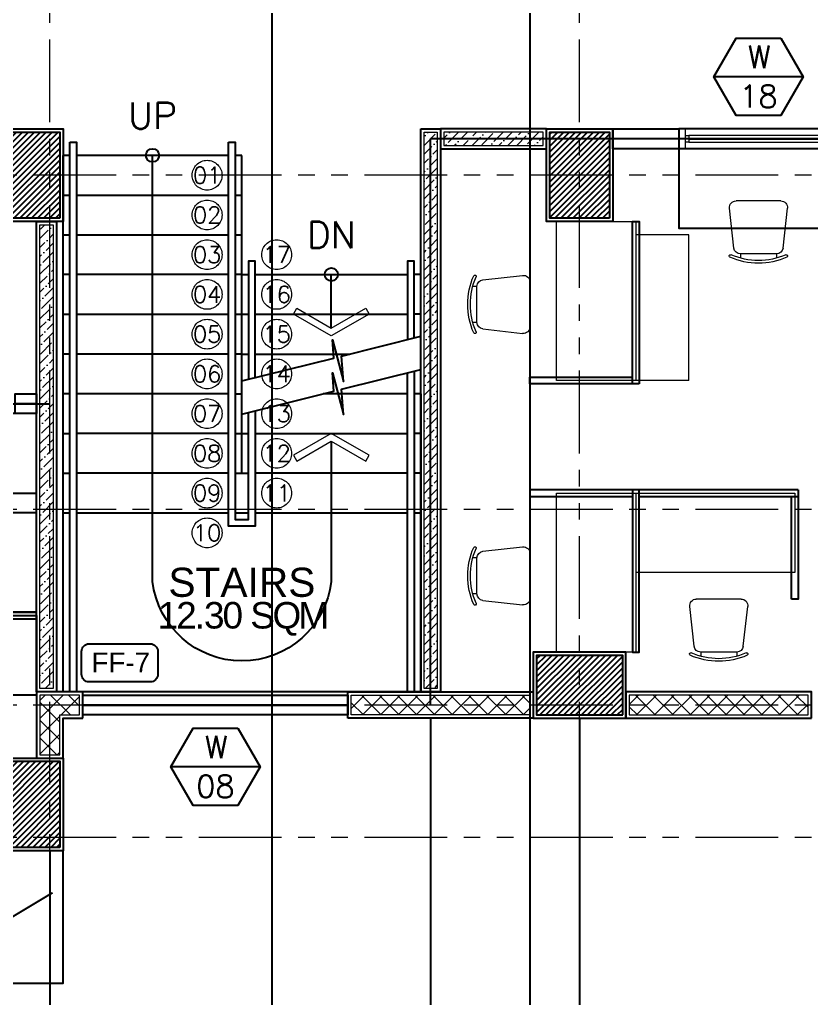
# Model space of a CAD drawing. Header units: metres. Extents: x -12400 to 1, y 0 to 106422.
# Drawn here: x -12154.18 to -12148.2, y 106387.36 to 106394.75 of the extents above; entities that cross this region are included whole.
import ezdxf
from ezdxf.enums import TextEntityAlignment as Align

# ---------------------------------------------------------------- set-up
doc = ezdxf.new("R2010")
doc.units = ezdxf.units.M
doc.header["$PDMODE"] = 35
doc.linetypes.add('CENTER', pattern=[2, 1.25, -0.25, 0.25, -0.25])
doc.linetypes.add('PHANTOM2', pattern=[1.25, 0.625, -0.125, 0.125, -0.125, 0.125, -0.125])
for name, color, linetype, lineweight in [('.3', 6, 'Continuous', 30), ('0.1', 1, 'Continuous', 9), ('0.20', 2, 'Continuous', 20), ('A-DIM-100', 8, 'Continuous', 0), ('A-STAIR', 31, 'Continuous', 0), ('DIM 001', 251, 'Continuous', 13), ('FURN 0009', 49, 'Continuous', 9), ('grid', 1, 'CENTER', 15), ('HATCH', 250, 'Continuous', 5)]:
    doc.layers.add(name, color=color, linetype=linetype, lineweight=lineweight)
for name, color, linetype in [('1AR', 1, 'Continuous'), ('AR-WALL', 7, 'Continuous'), ('BAR', 6, 'Continuous'), ('FIXTURE', 35, 'Continuous'), ('FURNITURE', 1, 'Continuous'), ('SCH-FLR', 224, 'Continuous'), ('SCH-WIND', 181, 'Continuous'), ('stone', 15, 'Continuous'), ('txt', 2, 'Continuous'), ('WINDOW', 1, 'Continuous')]:
    doc.layers.add(name, color=color, linetype=linetype)
doc.layers.add('GUIDELINES', color=206, linetype='Continuous', plot=False)
doc.styles.add('arial', font='arial.ttf')
doc.styles.add('Arial-Bold', font='arial.ttf')
doc.styles.add('DIMTXT-100', font='arial.ttf')
doc.styles.add('swis721', font='swiss.ttf')
doc.styles.add('T-0.15', font='romans.shx', dxfattribs={"height": 0.15})
doc.styles.add('T.25', font='romans.shx', dxfattribs={"height": 0.2})
doc.styles.add('T125', font='simplex.shx', dxfattribs={"height": 125})
doc.dimstyles.new('D-100', dxfattribs={"dimtxt": 0.2, "dimasz": 0.15, "dimexe": 0.1, "dimexo": 0.1, "dimgap": 0.1, "dimtad": 1, "dimdec": 3, "dimzin": 4, "dimdsep": 46, "dimtxsty": 'DIMTXT-100', "dimblk": 'ARCHTICK', "dimcen": 0.2, "dimdle": 0.1, "dimclrd": 8, "dimclre": 8, "dimclrt": 2, "dimadec": 0, "dimazin": 1, "dimtfac": 1, "dimtdec": 3, "dimtofl": 0, "dimtmove": 2, "dimatfit": 3, "dimfxl": 1, "dimarcsym": 0})
doc.dimstyles.new('DIM 200', dxfattribs={"dimtxt": 200, "dimasz": 1, "dimexe": 0, "dimexo": 40, "dimgap": 50, "dimtad": 1, "dimtoh": 1, "dimdec": 0, "dimlfac": 2, "dimtxsty": 'swis721', "dimblk": 'CIR', "dimcen": 0, "dimclrd": 155, "dimclre": 155, "dimclrt": 4, "dimadec": 0, "dimazin": 0, "dimtfac": 1, "dimtdec": 0, "dimtix": 1, "dimtmove": 1, "dimatfit": 3, "dimldrblk": 'CIR', "dimfxl": 0, "dimarcsym": 0})
pattern_1 = [(45, (12161.35441529414, -106386.5702236537), (-0.06735192090801866, 0.06735192090801866), []), (135, (12161.35441529414, -106386.5702236537), (-0.06735192090801866, -0.06735192090801864), [])]

# ---------------------------------------------------------------- blocks, each defined once
blk = doc.blocks.new('CIR')
at = {"color": 4}
blk.add_circle((0, 0), 50, dxfattribs=at)
blk = doc.blocks.new('_ArchTick')
at = {"color": 0, "linetype": 'ByBlock', "const_width": 0.15}
blk.add_lwpolyline([(-0.5, -0.5), (0.5, 0.5)], dxfattribs=at)
blk = doc.blocks.new('*D133')
at = {"layer": 'DEFPOINTS', "color": 0, "transparency": 16777216}
for p in [(-12162.95441529414, 106388.5702236537), (-12136.95441529414, 106388.5702236537), (-12136.95441529414, 106384.4202236537)]:
    blk.add_point(p, dxfattribs=at)
at = {"layer": 'DIM 001', "color": 8, "lineweight": -2, "transparency": 16777216}
for p, q in [((-12162.95441529414, 106388.4702236537), (-12162.95441529414, 106384.3202236537)), ((-12136.95441529414, 106388.4702236537), (-12136.95441529414, 106384.3202236537)), ((-12163.05441529414, 106384.4202236537), (-12136.85441529414, 106384.4202236537))]:
    blk.add_line(p, q, dxfattribs=at)
at = {"layer": 'DIM 001', "color": 8, "lineweight": -2, "transparency": 16777216, "xscale": 0.15, "yscale": 0.15, "zscale": 0.15, "rotation": 180}
blk.add_blockref('_ArchTick', (-12162.95441529414, 106384.4202236537), dxfattribs=at)
at = {"layer": 'DIM 001', "color": 8, "lineweight": -2, "transparency": 16777216, "xscale": 0.15, "yscale": 0.15, "zscale": 0.15}
blk.add_blockref('_ArchTick', (-12136.95441529414, 106384.4202236537), dxfattribs=at)
at = {"layer": 'DIM 001', "color": 2, "transparency": 16777216, "insert": (-12149.95441529414, 106384.6223382513), "char_height": 0.2, "attachment_point": 5, "style": 'DIMTXT-100'}
blk.add_mtext('26.000', dxfattribs=at)
blk = doc.blocks.new('*D136')
at = {"layer": 'DEFPOINTS', "color": 0, "transparency": 16777216}
for p in [(-12158.45441529414, 106388.5702236537), (-12153.95441529414, 106388.5702236537), (-12153.95441529414, 106384.8702236537)]:
    blk.add_point(p, dxfattribs=at)
at = {"layer": 'DIM 001', "color": 8, "lineweight": -2, "transparency": 16777216}
for p, q in [((-12158.45441529414, 106388.4702236537), (-12158.45441529414, 106384.7702236537)), ((-12153.95441529414, 106388.4702236537), (-12153.95441529414, 106384.7702236537)), ((-12158.55441529414, 106384.8702236537), (-12153.85441529414, 106384.8702236537))]:
    blk.add_line(p, q, dxfattribs=at)
at = {"layer": 'DIM 001', "color": 8, "lineweight": -2, "transparency": 16777216, "xscale": 0.15, "yscale": 0.15, "zscale": 0.15, "rotation": 180}
blk.add_blockref('_ArchTick', (-12158.45441529414, 106384.8702236537), dxfattribs=at)
at = {"layer": 'DIM 001', "color": 8, "lineweight": -2, "transparency": 16777216, "xscale": 0.15, "yscale": 0.15, "zscale": 0.15}
blk.add_blockref('_ArchTick', (-12153.95441529414, 106384.8702236537), dxfattribs=at)
at = {"layer": 'DIM 001', "color": 2, "transparency": 16777216, "insert": (-12156.20441529414, 106385.0723382513), "char_height": 0.2, "attachment_point": 5, "style": 'DIMTXT-100'}
blk.add_mtext('4.500', dxfattribs=at)
blk = doc.blocks.new('*D137')
at = {"layer": 'DEFPOINTS', "color": 0, "transparency": 16777216}
for p in [(-12149.95441529414, 106389.5702236538), (-12153.95441529414, 106388.5702236537), (-12149.95441529414, 106384.8702236537)]:
    blk.add_point(p, dxfattribs=at)
at = {"layer": 'DIM 001', "color": 8, "lineweight": -2, "transparency": 16777216}
for p, q in [((-12149.95441529414, 106389.4702236538), (-12149.95441529414, 106384.7702236537)), ((-12153.95441529414, 106388.4702236537), (-12153.95441529414, 106384.7702236537)), ((-12154.05441529414, 106384.8702236537), (-12149.85441529414, 106384.8702236537))]:
    blk.add_line(p, q, dxfattribs=at)
at = {"layer": 'DIM 001', "color": 8, "lineweight": -2, "transparency": 16777216, "xscale": 0.15, "yscale": 0.15, "zscale": 0.15, "rotation": 180}
blk.add_blockref('_ArchTick', (-12153.95441529414, 106384.8702236537), dxfattribs=at)
at = {"layer": 'DIM 001', "color": 8, "lineweight": -2, "transparency": 16777216, "xscale": 0.15, "yscale": 0.15, "zscale": 0.15}
blk.add_blockref('_ArchTick', (-12149.95441529414, 106384.8702236537), dxfattribs=at)
at = {"layer": 'DIM 001', "color": 2, "transparency": 16777216, "insert": (-12151.95441529414, 106385.0723382513), "char_height": 0.2, "attachment_point": 5, "style": 'DIMTXT-100'}
blk.add_mtext('4.000', dxfattribs=at)
blk = doc.blocks.new('*D138')
at = {"layer": 'DEFPOINTS', "color": 0, "transparency": 16777216}
for p in [(-12149.95441529414, 106389.5702236538), (-12145.95441529414, 106388.5702236537), (-12145.95441529414, 106384.8702236537)]:
    blk.add_point(p, dxfattribs=at)
at = {"layer": 'DIM 001', "color": 8, "lineweight": -2, "transparency": 16777216}
for p, q in [((-12149.95441529414, 106389.4702236538), (-12149.95441529414, 106384.7702236537)), ((-12145.95441529414, 106388.4702236537), (-12145.95441529414, 106384.7702236537)), ((-12150.05441529414, 106384.8702236537), (-12145.85441529414, 106384.8702236537))]:
    blk.add_line(p, q, dxfattribs=at)
at = {"layer": 'DIM 001', "color": 8, "lineweight": -2, "transparency": 16777216, "xscale": 0.15, "yscale": 0.15, "zscale": 0.15, "rotation": 180}
blk.add_blockref('_ArchTick', (-12149.95441529414, 106384.8702236537), dxfattribs=at)
at = {"layer": 'DIM 001', "color": 8, "lineweight": -2, "transparency": 16777216, "xscale": 0.15, "yscale": 0.15, "zscale": 0.15}
blk.add_blockref('_ArchTick', (-12145.95441529414, 106384.8702236537), dxfattribs=at)
at = {"layer": 'DIM 001', "color": 2, "transparency": 16777216, "insert": (-12147.95441529414, 106385.0723382513), "char_height": 0.2, "attachment_point": 5, "style": 'DIMTXT-100'}
blk.add_mtext('4.000', dxfattribs=at)
blk = doc.blocks.new('*D143')
at = {"layer": 'DEFPOINTS', "color": 0, "transparency": 16777216}
for p in [(-12155.65441529414, 106391.8452236537), (-12153.95441529414, 106388.5702236537), (-12153.95441529414, 106385.3202236537)]:
    blk.add_point(p, dxfattribs=at)
at = {"layer": 'DIM 001', "color": 8, "lineweight": -2, "transparency": 16777216}
for p, q in [((-12155.65441529414, 106391.7452236537), (-12155.65441529414, 106385.2202236537)), ((-12153.95441529414, 106388.4702236537), (-12153.95441529414, 106385.2202236537)), ((-12155.75441529414, 106385.3202236537), (-12153.85441529414, 106385.3202236537))]:
    blk.add_line(p, q, dxfattribs=at)
at = {"layer": 'DIM 001', "color": 8, "lineweight": -2, "transparency": 16777216, "xscale": 0.15, "yscale": 0.15, "zscale": 0.15, "rotation": 180}
blk.add_blockref('_ArchTick', (-12155.65441529414, 106385.3202236537), dxfattribs=at)
at = {"layer": 'DIM 001', "color": 8, "lineweight": -2, "transparency": 16777216, "xscale": 0.15, "yscale": 0.15, "zscale": 0.15}
blk.add_blockref('_ArchTick', (-12153.95441529414, 106385.3202236537), dxfattribs=at)
at = {"layer": 'DIM 001', "color": 2, "transparency": 16777216, "insert": (-12154.80441529414, 106385.5223382512), "char_height": 0.2, "attachment_point": 5, "style": 'DIMTXT-100'}
blk.add_mtext('1.700', dxfattribs=at)
blk = doc.blocks.new('*D144')
at = {"layer": 'DEFPOINTS', "color": 0, "transparency": 16777216}
for p in [(-12151.07941529414, 106389.5702236537), (-12153.95441529414, 106388.5702236537), (-12151.07941529414, 106385.3202236537)]:
    blk.add_point(p, dxfattribs=at)
at = {"layer": 'DIM 001', "color": 8, "lineweight": -2, "transparency": 16777216}
for p, q in [((-12151.07941529414, 106389.4702236537), (-12151.07941529414, 106385.2202236537)), ((-12153.95441529414, 106388.4702236537), (-12153.95441529414, 106385.2202236537)), ((-12154.05441529414, 106385.3202236537), (-12150.97941529414, 106385.3202236537))]:
    blk.add_line(p, q, dxfattribs=at)
at = {"layer": 'DIM 001', "color": 8, "lineweight": -2, "transparency": 16777216, "xscale": 0.15, "yscale": 0.15, "zscale": 0.15, "rotation": 180}
blk.add_blockref('_ArchTick', (-12153.95441529414, 106385.3202236537), dxfattribs=at)
at = {"layer": 'DIM 001', "color": 8, "lineweight": -2, "transparency": 16777216, "xscale": 0.15, "yscale": 0.15, "zscale": 0.15}
blk.add_blockref('_ArchTick', (-12151.07941529414, 106385.3202236537), dxfattribs=at)
at = {"layer": 'DIM 001', "color": 2, "transparency": 16777216, "insert": (-12152.51691529414, 106385.5223382512), "char_height": 0.2, "attachment_point": 5, "style": 'DIMTXT-100'}
blk.add_mtext('2.875', dxfattribs=at)
blk = doc.blocks.new('*D145')
at = {"layer": 'DEFPOINTS', "color": 0, "transparency": 16777216}
for p in [(-12151.07941529414, 106389.5702236537), (-12145.95441529414, 106388.5702236537), (-12145.95441529414, 106385.3202236537)]:
    blk.add_point(p, dxfattribs=at)
at = {"layer": 'DIM 001', "color": 8, "lineweight": -2, "transparency": 16777216}
for p, q in [((-12151.07941529414, 106389.4702236537), (-12151.07941529414, 106385.2202236537)), ((-12145.95441529414, 106388.4702236537), (-12145.95441529414, 106385.2202236537)), ((-12151.17941529414, 106385.3202236537), (-12145.85441529414, 106385.3202236537))]:
    blk.add_line(p, q, dxfattribs=at)
at = {"layer": 'DIM 001', "color": 8, "lineweight": -2, "transparency": 16777216, "xscale": 0.15, "yscale": 0.15, "zscale": 0.15, "rotation": 180}
blk.add_blockref('_ArchTick', (-12151.07941529414, 106385.3202236537), dxfattribs=at)
at = {"layer": 'DIM 001', "color": 8, "lineweight": -2, "transparency": 16777216, "xscale": 0.15, "yscale": 0.15, "zscale": 0.15}
blk.add_blockref('_ArchTick', (-12145.95441529414, 106385.3202236537), dxfattribs=at)
at = {"layer": 'DIM 001', "color": 2, "transparency": 16777216, "insert": (-12148.51691529414, 106385.5223382512), "char_height": 0.2, "attachment_point": 5, "style": 'DIMTXT-100'}
blk.add_mtext('5.125', dxfattribs=at)
blk = doc.blocks.new('*D146')
at = {"layer": 'DEFPOINTS', "color": 0, "transparency": 16777216}
for p in [(-12152.27941529414, 106395.8452236537), (-12153.95441529414, 106388.5702236537), (-12152.27941529414, 106385.7702236537)]:
    blk.add_point(p, dxfattribs=at)
at = {"layer": 'DIM 001', "color": 8, "lineweight": -2, "transparency": 16777216}
for p, q in [((-12152.27941529414, 106395.7452236537), (-12152.27941529414, 106385.6702236537)), ((-12153.95441529414, 106388.4702236537), (-12153.95441529414, 106385.6702236537)), ((-12154.05441529414, 106385.7702236537), (-12152.17941529414, 106385.7702236537))]:
    blk.add_line(p, q, dxfattribs=at)
at = {"layer": 'DIM 001', "color": 8, "lineweight": -2, "transparency": 16777216, "xscale": 0.15, "yscale": 0.15, "zscale": 0.15, "rotation": 180}
blk.add_blockref('_ArchTick', (-12153.95441529414, 106385.7702236537), dxfattribs=at)
at = {"layer": 'DIM 001', "color": 8, "lineweight": -2, "transparency": 16777216, "xscale": 0.15, "yscale": 0.15, "zscale": 0.15}
blk.add_blockref('_ArchTick', (-12152.27941529414, 106385.7702236537), dxfattribs=at)
at = {"layer": 'DIM 001', "color": 2, "transparency": 16777216, "insert": (-12153.11691529414, 106385.9723382512), "char_height": 0.2, "attachment_point": 5, "style": 'DIMTXT-100'}
blk.add_mtext('1.675', dxfattribs=at)
blk = doc.blocks.new('*D147')
at = {"layer": 'DEFPOINTS', "color": 0, "transparency": 16777216}
for p in [(-12152.27941529414, 106395.8452236537), (-12150.32941529416, 106395.7702236537), (-12150.32941529416, 106385.7702236537)]:
    blk.add_point(p, dxfattribs=at)
at = {"layer": 'DIM 001', "color": 8, "lineweight": -2, "transparency": 16777216}
for p, q in [((-12152.27941529414, 106395.7452236537), (-12152.27941529414, 106385.6702236537)), ((-12150.32941529416, 106395.6702236537), (-12150.32941529416, 106385.6702236537)), ((-12152.37941529414, 106385.7702236537), (-12150.22941529416, 106385.7702236537))]:
    blk.add_line(p, q, dxfattribs=at)
at = {"layer": 'DIM 001', "color": 8, "lineweight": -2, "transparency": 16777216, "xscale": 0.15, "yscale": 0.15, "zscale": 0.15, "rotation": 180}
blk.add_blockref('_ArchTick', (-12152.27941529414, 106385.7702236537), dxfattribs=at)
at = {"layer": 'DIM 001', "color": 8, "lineweight": -2, "transparency": 16777216, "xscale": 0.15, "yscale": 0.15, "zscale": 0.15}
blk.add_blockref('_ArchTick', (-12150.32941529416, 106385.7702236537), dxfattribs=at)
at = {"layer": 'DIM 001', "color": 2, "transparency": 16777216, "insert": (-12151.30441529415, 106385.9723382512), "char_height": 0.2, "attachment_point": 5, "style": 'DIMTXT-100'}
blk.add_mtext('1.950', dxfattribs=at)
blk = doc.blocks.new('*D148')
at = {"layer": 'DEFPOINTS', "color": 0, "transparency": 16777216}
for p in [(-12147.47941529414, 106395.8452236537), (-12150.32941529416, 106395.7702236537), (-12147.47941529414, 106385.7702236537)]:
    blk.add_point(p, dxfattribs=at)
at = {"layer": 'DIM 001', "color": 8, "lineweight": -2, "transparency": 16777216}
for p, q in [((-12147.47941529414, 106395.7452236537), (-12147.47941529414, 106385.6702236537)), ((-12150.32941529416, 106395.6702236537), (-12150.32941529416, 106385.6702236537)), ((-12150.42941529416, 106385.7702236537), (-12147.37941529414, 106385.7702236537))]:
    blk.add_line(p, q, dxfattribs=at)
at = {"layer": 'DIM 001', "color": 8, "lineweight": -2, "transparency": 16777216, "xscale": 0.15, "yscale": 0.15, "zscale": 0.15, "rotation": 180}
blk.add_blockref('_ArchTick', (-12150.32941529416, 106385.7702236537), dxfattribs=at)
at = {"layer": 'DIM 001', "color": 8, "lineweight": -2, "transparency": 16777216, "xscale": 0.15, "yscale": 0.15, "zscale": 0.15}
blk.add_blockref('_ArchTick', (-12147.47941529414, 106385.7702236537), dxfattribs=at)
at = {"layer": 'DIM 001', "color": 2, "transparency": 16777216, "insert": (-12148.90441529415, 106385.9723382512), "char_height": 0.2, "attachment_point": 5, "style": 'DIMTXT-100'}
blk.add_mtext('2.850', dxfattribs=at)
blk = doc.blocks.new('*U1741')
at = {"color": 1}
blk.add_lwpolyline([(0.5000000000036393, 0), (0.5000000000036393, 0.1499999999941792), (0, 0.1499999999941792), (0, 0)], close=True, dxfattribs=at)
at = {"color": 3}
blk.add_lwpolyline([(0, 0.07499999999708962), (0.5000000000036393, 0.07499999999708962)], dxfattribs=at)
blk = doc.blocks.new('*U74')
at = {"layer": 'HATCH'}
h = blk.add_hatch(dxfattribs=at)
h.set_pattern_fill('ANSI36', color=256, scale=0.015)
h.set_pattern_definition([(45, (12092.07419102851, -106406.7665946045), (0.025256970340507, 0.09260889124852564), [0.1190625, -0.0238125, 0, -0.0238125])])
h.paths.add_polyline_path([(0.0249999999996362, 0.1249999999854481), (0.0249999999996362, 0.02499999999417924), (0.7750000000103225, 0.02499999999417924), (0.7750000000103228, 0.1249999999854481)])
at = {"color": 4}
blk.add_lwpolyline([(0.800000000009959, 0), (0.800000000009959, 0.1499999999796273), (0, 0.1499999999796273), (0, 0)], close=True, dxfattribs=at)
at = {"layer": 'HATCH'}
blk.add_lwpolyline([(0.7750000000103228, 0.02499999999417923), (0.7750000000103228, 0.1249999999854481), (0.0249999999996362, 0.1249999999854481), (0.0249999999996362, 0.02499999999417923)], close=True, dxfattribs=at)
blk = doc.blocks.new('new chair')
at = {"layer": 'FURN 0009', "color": 1, "lineweight": 9}
for p, q in [((-135.8034158992814, 400), (-135.803415899165, 431.6333479945315)), ((135.8034158993978, 400), (-135.8034158992814, 400)), ((135.8034158993978, 400), (135.8034158993978, 431.6333479944151)), ((-185.4976026327349, 355.5215763038723), (-218.8309359660489, 55.52157630375586)), ((185.4976026370423, 355.5215763018932), (218.8309359704144, 55.52157630189322)), ((169.1367492326535, 2.328306436538696e-10), (-169.1367492326535, 2.328306436538696e-10))]:
    blk.add_line(p, q, dxfattribs=at)
for centre, radius, start, end in [((0, -61.24999999941792), 531.2499999999792, 66.12730247190576, 113.8726975280942), ((0, -61.24999999941792), 511.2499999999808, 66.12730247190576, 113.8726975280942), ((-210.9529411762487, 415.4054511487484), 9.999999999999588, 113.8726975280942, 293.8726975280942), ((-135.803415899165, 350.0000000002328), 49.99999999999812, 90, 173.659808247256), ((135.8034158995142, 350.0000000004657), 49.99999999999812, 6.340191746267892, 90), ((210.9529411806725, 415.4054511466529), 9.999999999999588, 246.1273024719058, 66.12730247190576), ((-169.1367492325371, 50.00000000046566), 49.99999999999812, 173.659808247256, 270), ((169.1367492326535, 50.00000000046566), 49.99999999999812, 270, 6.340191746267892)]:
    blk.add_arc(centre, radius, start, end, dxfattribs=at)
blk = doc.blocks.new('*U98')
at = {"layer": 'HATCH'}
h = blk.add_hatch(dxfattribs=at)
h.set_pattern_fill('ANSI36', color=256, scale=0.015)
h.set_pattern_definition([(45, (12094.8241910284, -106406.7665946045), (0.025256970340507, 0.09260889124852564), [0.1190625, -0.0238125, 0, -0.0238125])])
h.paths.add_polyline_path([(0.02499999999963576, 0.1249999999854481), (0.0249999999996362, 0.02499999999417924), (3.524999999892088, 0.02499999999417924), (3.524999999892088, 0.1249999999854481)])
at = {"color": 4}
blk.add_lwpolyline([(3.549999999891724, 0), (3.549999999891724, 0.1499999999796273), (0, 0.1499999999796273), (0, 0)], close=True, dxfattribs=at)
at = {"layer": 'HATCH'}
blk.add_lwpolyline([(3.524999999892088, 0.02499999999417923), (3.524999999892088, 0.1249999999854481), (0.0249999999996362, 0.1249999999854481), (0.0249999999996362, 0.02499999999417923)], close=True, dxfattribs=at)
blk = doc.blocks.new('*U1983')
at = {"color": 1}
blk.add_lwpolyline([(0.1624999999821739, 0), (0.1624999999821739, 0.1499999999941792), (0, 0.1499999999941792), (0, 0)], close=True, dxfattribs=at)
at = {"color": 3}
blk.add_lwpolyline([(0, 0.07499999999708962), (0.1624999999821739, 0.07499999999708962)], dxfattribs=at)
blk = doc.blocks.new('*U1740')
at = {"layer": 'HATCH'}
h = blk.add_hatch(dxfattribs=at)
h.set_pattern_fill('ANSI36', color=256, scale=0.015)
h.set_pattern_definition([(45, (12095.52419102845, -106406.7665946045), (0.025256970340507, 0.09260889124852564), [0.1190625, -0.0238125, 0, -0.0238125])])
h.paths.add_polyline_path([(0.0249999999996362, 0.1249999999854481), (0.02499999999963665, 0.02499999999417923), (4.224999999947385, 0.02499999999417923), (4.224999999947385, 0.1249999999854481)])
at = {"color": 4}
blk.add_lwpolyline([(4.249999999947021, 0), (4.249999999947021, 0.1499999999796273), (0, 0.1499999999796273), (0, 0)], close=True, dxfattribs=at)
at = {"layer": 'HATCH'}
blk.add_lwpolyline([(4.224999999947385, 0.02499999999417923), (4.224999999947385, 0.1249999999854481), (0.0249999999996362, 0.1249999999854481), (0.0249999999996362, 0.02499999999417923)], close=True, dxfattribs=at)
blk = doc.blocks.new('*U1968')
at = {"layer": 'HATCH'}
h = blk.add_hatch(dxfattribs=at)
h.set_pattern_fill('ANSI37', color=256, scale=0.03, angle=-180)
h.set_pattern_definition([(225, (0.3124999999343305, 0), (0.06735192090801863, -0.06735192090801868), []), (314.9999999999999, (0.3124999999343305, 0), (0.06735192090801868, 0.06735192090801861), [])])
h.paths.add_polyline_path([(0.02500000000873115, 0.1749999999883585), (0.02500000000873115, 0.02499999999417923), (1.374999999939787, 0.02499999999417923), (1.374999999939787, 0.1749999999883585)])
blk.add_lwpolyline([(0, 0.1999999999825377), (0, 0), (1.399999999933967, 0), (1.399999999933967, 0.1999999999825377)], close=True)
blk.add_lwpolyline([(0.02500000000873115, 0.1749999999883585), (0.02500000000873115, 0.02499999999417923), (1.374999999939787, 0.02499999999417923), (1.374999999939787, 0.1749999999883585)], close=True, dxfattribs=at)
blk = doc.blocks.new('2FCOLUMNS')
h = blk.add_hatch()
h.set_pattern_fill('ANSI31', color=8, scale=0.01)
h.set_pattern_definition([(45, (12128.21296792571, -106237.5702236537), (-0.02245064030267288, 0.02245064030267288), [])])
h.paths.add_polyline_path([(0.02499999999599822, 18.02499999999418), (0.4749999999967258, 18.02499999999418), (0.4749999999967258, 18.67500000000291), (0.02499999999599822, 18.67500000000291)])
h.paths.add_polyline_path([(4.924999999997453, 18.67500000000291), (4.924999999997453, 18.22499999999127), (4.274999999997817, 18.22499999999127), (4.274999999997817, 18.67500000000291)])
h.paths.add_polyline_path([(9.174999999997453, 18.02499999999418), (8.724999999996726, 18.02499999999418), (8.724999999996726, 18.67500000000291), (9.174999999997453, 18.67500000000291)])
h.paths.add_polyline_path([(13.42499999999745, 17.52499999999418), (13.42499999999745, 17.97500000000582), (12.77499999999782, 17.97500000000582), (12.77499999999782, 17.52499999999418)])
h.paths.add_polyline_path([(17.024999999996, 18.02499999999418), (17.47499999999673, 18.02499999999418), (17.47499999999673, 18.67500000000291), (17.024999999996, 18.67500000000291)])
h.paths.add_polyline_path([(21.274999999996, 18.67500000000291), (21.274999999996, 18.22499999999127), (21.92499999999563, 18.22499999999127), (21.92499999999563, 18.67500000000291)])
h.paths.add_polyline_path([(26.17499999999563, 18.02499999999418), (25.72499999999491, 18.02499999999418), (25.72499999999491, 18.67500000000291), (26.17499999999563, 18.67500000000291)])
h.paths.add_polyline_path([(26.17499999999563, 13.27499999999418), (25.72499999999491, 13.27499999999418), (25.72499999999491, 13.92500000000291), (26.17499999999563, 13.92500000000291)])
h.paths.add_polyline_path([(21.37499999999636, 13.27499999999418), (21.82499999999709, 13.27499999999418), (21.82499999999709, 13.92500000000291), (21.37499999999636, 13.92500000000291)])
h.paths.add_polyline_path([(17.024999999996, 13.27499999999418), (17.47499999999673, 13.27499999999418), (17.47499999999673, 13.92500000000291), (17.024999999996, 13.92500000000291)])
h.paths.add_polyline_path([(12.92499999999563, 13.27499999999418), (13.32499999999709, 13.27499999999418), (13.32499999999709, 13.67500000000291), (12.92499999999563, 13.67500000000291)])
h.paths.add_polyline_path([(9.174999999997453, 13.27499999999418), (8.724999999996726, 13.27499999999418), (8.724999999996726, 13.92500000000291), (9.174999999997453, 13.92500000000291)])
h.paths.add_polyline_path([(4.82499999999709, 13.27499999999418), (4.374999999996362, 13.27499999999418), (4.374999999996362, 13.92500000000291), (4.82499999999709, 13.92500000000291)])
h.paths.add_polyline_path([(0.02499999999599822, 13.27499999999418), (0.4749999999967258, 13.27499999999418), (0.4749999999967258, 13.92500000000291), (0.02499999999599822, 13.92500000000291)])
h.paths.add_polyline_path([(0.02499999999599822, 9.02499999999418), (0.4749999999967258, 9.02499999999418), (0.4749999999967258, 9.67500000000291), (0.02499999999599822, 9.67500000000291)])
h.paths.add_polyline_path([(9.174999999997453, 9.02499999999418), (8.724999999996726, 9.02499999999418), (8.724999999996726, 9.67500000000291), (9.174999999997453, 9.67500000000291)])
h.paths.add_polyline_path([(17.024999999996, 9.02499999999418), (17.47499999999673, 9.02499999999418), (17.47499999999673, 9.67500000000291), (17.024999999996, 9.67500000000291)])
h.paths.add_polyline_path([(26.17499999999563, 9.02499999999418), (25.72499999999491, 9.02499999999418), (25.72499999999491, 9.67500000000291), (26.17499999999563, 9.67500000000291)])
h.paths.add_polyline_path([(26.17499999999563, 4.774999999994179), (25.72499999999491, 4.774999999994179), (25.72499999999491, 5.42500000000291), (26.17499999999563, 5.42500000000291)])
h.paths.add_polyline_path([(21.82499999999709, 4.774999999994179), (21.37499999999636, 4.774999999994179), (21.37499999999636, 5.42500000000291), (21.82499999999709, 5.42500000000291)])
h.paths.add_polyline_path([(17.024999999996, 4.774999999994179), (17.47499999999673, 4.774999999994179), (17.47499999999673, 5.42500000000291), (17.024999999996, 5.42500000000291)])
h.paths.add_polyline_path([(13.32499999999709, 4.774999999994179), (12.87499999999636, 4.774999999994179), (12.87499999999636, 5.42500000000291), (13.32499999999709, 5.42500000000291)])
h.paths.add_polyline_path([(9.174999999997453, 4.774999999994179), (8.724999999996726, 4.774999999994179), (8.724999999996726, 5.42500000000291), (9.174999999997453, 5.42500000000291)])
h.paths.add_polyline_path([(4.374999999996362, 4.774999999994179), (4.82499999999709, 4.774999999994179), (4.82499999999709, 5.42500000000291), (4.374999999996362, 5.42500000000291)])
h.paths.add_polyline_path([(0.02499999999599822, 4.774999999994179), (0.4749999999967258, 4.774999999994179), (0.4749999999967258, 5.42500000000291), (0.02499999999599822, 5.42500000000291)])
h.paths.add_polyline_path([(0.02499999999599822, 2.25), (0.4749999999967258, 2.25), (0.4749999999967258, 2.900000000008731), (0.02499999999599822, 2.900000000008731)])
h.paths.add_polyline_path([(0.0249999999996362, 0.02499999999417923), (0.4250000000010914, 0.02499999999417923), (0.4250000000010914, 0.4250000000029104), (0.0249999999996362, 0.4250000000029104)])
h.paths.add_polyline_path([(2.899999999997817, 0.02500000000873115), (2.899999999997817, 0.4750000000203727), (2.249999999998181, 0.4750000000203727), (2.249999999998181, 0.02500000000873115)])
h.paths.add_polyline_path([(4.924999999997453, 0.02500000000873115), (4.924999999997453, 0.4750000000203727), (4.274999999997817, 0.4750000000203727), (4.274999999997817, 0.02500000000873115)])
h.paths.add_polyline_path([(9.174999999997453, 0.02500000000873115), (8.724999999996726, 0.02500000000873115), (8.724999999996726, 0.6750000000174623), (9.174999999997453, 0.6750000000174623)])
h.paths.add_polyline_path([(13.42499999999745, 1.025000000008731), (13.42499999999745, 1.475000000020373), (12.77499999999782, 1.475000000020373), (12.77499999999782, 1.025000000008731)])
h.paths.add_polyline_path([(17.024999999996, 0.02500000000873115), (17.47499999999673, 0.02500000000873115), (17.47499999999673, 0.6750000000174623), (17.024999999996, 0.6750000000174623)])
h.paths.add_polyline_path([(21.274999999996, 0.02500000000873115), (21.274999999996, 0.4750000000203727), (21.92499999999563, 0.4750000000203727), (21.92499999999563, 0.02500000000873115)])
h.paths.add_polyline_path([(26.17499999999563, 0.02500000000873115), (25.72499999999491, 0.02500000000873115), (25.72499999999491, 0.6750000000174623), (26.17499999999563, 0.6750000000174623)])
at = {"color": 7}
for points in [[(9.19999999999709, 4.75), (8.69999999999709, 4.75), (8.69999999999709, 5.44999999999709), (9.19999999999709, 5.44999999999709)], [(13.34999999999673, 4.75), (12.84999999999673, 4.75), (12.84999999999673, 5.44999999999709), (13.34999999999673, 5.44999999999709)], [(13.44999999999709, 1.000000000014552), (13.44999999999709, 1.500000000014552), (12.74999999999636, 1.500000000014552), (12.74999999999636, 1.000000000014552)], [(9.19999999999709, 1.455191522836685e-11), (8.69999999999709, 1.455191522836685e-11), (8.69999999999709, 0.7000000000116415), (9.19999999999709, 0.7000000000116415)]]:
    blk.add_lwpolyline(points, close=True, dxfattribs=at)
at = {"layer": 'stone', "color": 5}
for points in [[(9.174999999997453, 4.774999999994179), (8.724999999996726, 4.774999999994179), (8.724999999996726, 5.42500000000291), (9.174999999997453, 5.42500000000291)], [(13.32499999999709, 4.774999999994179), (12.87499999999636, 4.774999999994179), (12.87499999999636, 5.42500000000291), (13.32499999999709, 5.42500000000291)], [(13.42499999999745, 1.025000000008731), (13.42499999999745, 1.475000000020373), (12.77499999999782, 1.475000000020373), (12.77499999999782, 1.025000000008731)], [(9.174999999997453, 0.02500000000873115), (8.724999999996726, 0.02500000000873115), (8.724999999996726, 0.6750000000174623), (9.174999999997453, 0.6750000000174623)]]:
    blk.add_lwpolyline(points, close=True, dxfattribs=at)
blk = doc.blocks.new('A$C16ed9972')
at = {"color": 2}
blk.add_lwpolyline([(0.0499999999992724, 4.149999999965075), (0.1000000000003638, 4.149999999965075), (0.1000000000003638, -2.91038304567337e-11), (0.0499999999992724, -2.91038304567337e-11)], close=True, dxfattribs=at)
for points in [[(1.25, 4.149999999965075), (1.300000000001091, 4.149999999965075), (1.299999999999272, 1.299999999973807), (1.399999999999636, 1.299999999973807), (1.399999999999636, 2.108965500810882)], [(1.450000000000728, 2.121465500807972), (1.450000000000728, 1.249999999970896), (1.25, 1.249999999970896), (1.25, 4.149999999965075)], [(1.450000000000728, 2.371465500807972), (1.450000000000728, 3.249999999970896), (1.399999999999636, 3.249999999970896), (1.399999999999636, 2.358965500810882)], [(2.650000000001455, 2.671465500810882), (2.650000000001455, 3.249999999970896), (2.600000000000364, 3.249999999970896), (2.600000000000364, 2.658965500813792)], [(2.650000000001455, 2.421465500810882), (2.650000000001455, -2.91038304567337e-11), (2.600000000000364, -2.91038304567337e-11), (2.600000000000364, 2.408965500813792)]]:
    blk.add_lwpolyline(points, dxfattribs=at)
at = {"color": 1, "linetype": 'Continuous'}
for points in [[(1.350000000000364, 2.346465500813792), (2.042950312868925, 2.519703079029568), (2.0335067962842, 2.657715874185669), (2.116493203715436, 2.342284125741571), (2.100903192651458, 2.534191298982478), (2.69999999999709, 2.683965500807972)], [(1.350000000000364, 2.096465500813792), (2.042950312868925, 2.269703079029568), (2.0335067962842, 2.407715874185669), (2.116493203715436, 2.092284125741571), (2.100903192651458, 2.284191298982478), (2.69999999999709, 2.433965500807972)]]:
    blk.add_lwpolyline(points, dxfattribs=at)
at = {"color": 2}
for centre in [(0.6750000000010914, 4.049999999973807), (2.024999999999636, 3.149999999965075)]:
    blk.add_circle(centre, 0.05, dxfattribs=at)
at = {"layer": '1AR'}
blk.add_lwpolyline([(2.025000000001455, 1.892264973052079), (2.025000000001455, 0.8329818526835879, -0.8888888888891717), (0.6750000000010914, 0.8329818526835879), (0.6750000000010914, 4.049999999973807)], format="xyb", dxfattribs=at)
blk.add_lwpolyline([(2.025000000001455, 2.745021928145434), (2.024999999999636, 3.149999999965075)], dxfattribs=at)
at = {"layer": 'A-STAIR', "color": 2}
for points in [[(1.765192378865322, 2.895021928154165), (2.025000000001455, 2.745021928145434), (2.284807621135769, 2.895021928154165), (2.309807621137224, 2.851720657956321), (2.025000000001455, 2.687286901229527), (1.740192378865686, 2.851720657956321)], [(1.765192378865322, 1.742264973043348), (2.025000000001455, 1.892264973052079), (2.284807621135769, 1.742264973043348), (2.309807621137224, 1.785566243241192), (2.025000000001455, 1.949999999967986), (1.740192378865686, 1.785566243241192)]]:
    blk.add_lwpolyline(points, close=True, dxfattribs=at)
at = {"layer": 'BAR', "color": 2}
for points in [[(1.300000000001091, 1.299999999973807), (1.399999999999636, 1.299999999973807)], [(1.399999999999636, 1.249999999970896), (1.300000000001091, 1.249999999970896)]]:
    blk.add_lwpolyline(points, dxfattribs=at)
at = {"layer": 'FURNITURE'}
for points in [[(2.700000000000728, 2.249999999970896), (2.700000000000728, -2.91038304567337e-11), (0, -2.91038304567337e-11), (0, 4.049999999973807)], [(0.0499999999992724, 4.049999999973807), (0, 4.049999999973807)], [(1.25, 4.049999999973807), (0.1000000000003638, 4.049999999973807)], [(1.350000000000364, 4.049999999973807), (1.300000000001091, 4.049999999973807)], [(1.350000000000364, 1.649999999965075), (1.350000000000364, 4.049999999973807)], [(0, 3.749999999970896), (0.0499999999992724, 3.749999999970896)], [(0.1000000000003638, 3.749999999970896), (1.25, 3.749999999970896)], [(1.299999999999272, 3.749999999970896), (1.350000000000364, 3.749999999970896)], [(0, 3.449999999967986), (0.0499999999992724, 3.449999999967986)], [(0.1000000000003638, 3.449999999967986), (1.25, 3.449999999967986)], [(1.299999999999272, 3.449999999967986), (1.350000000000364, 3.449999999967986)], [(0.0499999999992724, 3.149999999965075), (0, 3.149999999965075)], [(1.25, 3.149999999965075), (0.1000000000003638, 3.149999999965075)], [(1.350000000000364, 3.149999999965075), (1.299999999999272, 3.149999999965075)], [(1.350000000000364, 3.149999999965075), (1.400000000001455, 3.149999999965075)], [(1.450000000000728, 3.149999999965075), (2.600000000000364, 3.149999999965075)], [(2.700000000000728, 3.149999999965075), (2.650000000001455, 3.149999999965075)], [(0, 2.849999999976717), (0.0499999999992724, 2.849999999976717)], [(0.1000000000003638, 2.849999999976717), (1.25, 2.849999999976717)], [(1.299999999999272, 2.849999999976717), (1.399999999999636, 2.849999999962165)], [(1.450000000000728, 2.849999999962165), (2.600000000000364, 2.849999999962165)], [(2.700000000000728, 2.849999999962165), (2.650000000001455, 2.849999999962165)], [(0.0499999999992724, 2.549999999973807), (0, 2.549999999973807)], [(1.25, 2.549999999973807), (0.1000000000003638, 2.549999999973807)], [(1.350000000000364, 2.549999999973807), (1.299999999999272, 2.549999999973807)], [(1.350000000000364, 2.549999999973807), (1.400000000001455, 2.549999999973807)], [(1.450000000000728, 2.549999999959255), (2.164137996564023, 2.549999999959255)], [(0.0499999999992724, 2.249999999970896), (0, 2.249999999970896)], [(1.25, 2.249999999970896), (0.1000000000003638, 2.249999999970896)], [(1.299999999999272, 2.249999999970896), (1.350000000000364, 2.249999999970896)], [(2.600000000000364, 2.249999999970896), (1.964137996634236, 2.249999999970896)], [(2.700000000000728, 2.249999999970896), (2.650000000001455, 2.249999999970896)], [(0, 1.949999999967986), (0.0499999999992724, 1.949999999967986)], [(1.25, 1.949999999967986), (0.1000000000003638, 1.949999999967986)], [(1.299999999999272, 1.949999999967986), (1.399999999999636, 1.949999999953434)], [(1.450000000000728, 1.949999999953434), (2.600000000000364, 1.949999999953434)], [(2.700000000000728, 1.949999999967986), (2.650000000001455, 1.949999999967986)], [(0, 1.649999999965075), (0.0499999999992724, 1.649999999965075)], [(1.25, 1.649999999965075), (0.1000000000003638, 1.649999999965075)], [(1.299999999999272, 1.649999999965075), (1.399999999999636, 1.649999999965075)], [(2.600000000000364, 1.649999999965075), (1.450000000000728, 1.649999999965075)], [(2.700000000000728, 1.649999999965075), (2.650000000001455, 1.649999999965075)], [(0, 1.349999999976717), (0.0499999999992724, 1.349999999976717)], [(0.1000000000003638, 1.349999999976717), (1.25, 1.349999999976717)], [(1.299999999999272, 1.349999999976717), (1.399999999999636, 1.349999999976717)], [(1.450000000000728, 1.349999999976717), (2.600000000000364, 1.349999999976717)], [(2.650000000001455, 1.349999999976717), (2.700000000000728, 1.349999999976717)]]:
    blk.add_lwpolyline(points, dxfattribs=at)
at = {"layer": 'grid', "color": 35}
for centre in [(1.087499999999636, 3.899999999965075), (1.087499999999636, 3.599999999976717), (1.087499999999636, 3.299999999973807), (1.612500000001091, 3.299999999944703), (1.087499999999636, 2.999999999970896), (1.612500000001091, 2.999999999941792), (1.087499999999636, 2.699999999967986), (1.612500000001091, 2.699999999938882), (1.087499999999636, 2.399999999965075), (1.612500000001091, 2.399999999979627), (1.087499999999636, 2.099999999976717), (1.612500000001091, 2.099999999962165), (1.087499999999636, 1.799999999973807), (1.612500000001091, 1.799999999973807), (1.087499999999636, 1.499999999970896), (1.612500000001091, 1.499999999970896), (1.087499999999636, 1.199999999967986)]:
    blk.add_circle(centre, 0.1125, dxfattribs=at)
at = {"layer": '0.1', "color": 2, "char_height": 0.2, "attachment_point": 5, "style": 'T.25'}
for s, insert in [('{\\C3;UP}', (0.6750000000010914, 4.349999999962165)), ('{\\C3;DN}', (2.024999999999636, 3.449999999953434))]:
    blk.add_mtext_dynamic_manual_height_columns(s, width=1.975237084504897, gutter_width=1, heights=[0], dxfattribs=dict(at, insert=insert))
at = {"layer": 'txt', "color": 84, "style": 'T125'}
for s, p in [('01', (1.087499999999636, 3.899999999965075)), ('02', (1.087499999999636, 3.599999999976717)), ('03', (1.087499999999636, 3.299999999973807)), ('17', (1.612500000001091, 3.299999999944703)), ('04', (1.087499999999636, 2.999999999970896)), ('16', (1.612500000001091, 2.999999999941792)), ('05', (1.087499999999636, 2.699999999967986)), ('15', (1.612500000001091, 2.699999999938882)), ('06', (1.087499999999636, 2.399999999965075)), ('14', (1.612500000001091, 2.399999999979627)), ('07', (1.087499999999636, 2.099999999976717)), ('13', (1.612500000001091, 2.099999999962165)), ('08', (1.087499999999636, 1.799999999973807)), ('12', (1.612500000001091, 1.799999999973807)), ('09', (1.087499999999636, 1.499999999970896)), ('11', (1.612500000001091, 1.499999999970896)), ('10', (1.087499999999636, 1.199999999967986))]:
    blk.add_text(s, height=0.125, dxfattribs=at).set_placement(p, align=Align.MIDDLE_CENTER)
blk = doc.blocks.new('A$Cecf548ae')
at = {"layer": '.3', "color": 3}
blk.add_lwpolyline([(-0.125000000001819, 0.07499999999708962), (-1.174999999999272, 0.07500000001164153)], dxfattribs=at)
at = {"layer": '0.20'}
for points in [[(-1.25, 0), (-1.200000000000728, 0), (-1.200000000000728, 0.1500000000087311), (-1.25, 0.1500000000087311)], [(-0.05000000000109139, 0), (-0.1000000000021828, 0), (-0.1000000000021828, 0.1500000000087311), (-0.05000000000109139, 0.1500000000087311)], [(-1.174999999999272, 0.05000000000291038), (-1.200000000000728, 0.05000000000291038), (-1.200000000000728, 0.1000000000058208), (-1.174999999999272, 0.1000000000058208)], [(-0.125000000001819, 0.05000000000291038), (-0.1000000000021828, 0.05000000000291038), (-0.1000000000021828, 0.1000000000058208), (-0.125000000001819, 0.1000000000058208)]]:
    blk.add_lwpolyline(points, close=True, dxfattribs=at)
at = {"layer": '0.20', "color": 8}
blk.add_lwpolyline([(-1.174999999999272, 0.05000000000291038), (-0.125000000001819, 0.05000000000291038), (-0.125000000001819, 0.1000000000058208), (-1.174999999999272, 0.1000000000058208)], close=True, dxfattribs=at)
at = {"layer": 'WINDOW'}
for p, q in [((-0.05000000000109139, 0.1500000000087311), (-1.25, 0.1500000000087311)), ((-0.05000000000109139, 0), (-1.25, 0))]:
    blk.add_line(p, q, dxfattribs=at)
blk = doc.blocks.new('A$C644e5724')
at = {"layer": '.3', "color": 3}
blk.add_lwpolyline([(-2, 0.07499999996798579), (0, 0.07500000001164153)], dxfattribs=at)
at = {"layer": 'WINDOW'}
blk.add_lwpolyline([(-2, 0.1500000000087311), (0, 0.1500000000087311), (0, 0), (-2, 0)], close=True, dxfattribs=at)
blk = doc.blocks.new('FP_2F')
at = {"layer": 'HATCH'}
h = blk.add_hatch(dxfattribs=at)
h.set_pattern_fill('ANSI37', color=256, scale=0.03)
h.set_pattern_definition(pattern_1)
h.paths.add_polyline_path([(10.32500000006075, 2.024999999994179), (10.32500000006075, 2.17500000000291), (10.02499999999418, 2.175000000119326), (10.02499999999418, 1.724999999991269), (10.17500000000655, 1.724999999991269), (10.17500000000655, 2.025000000110595)])
h = blk.add_hatch(dxfattribs=at)
h.set_pattern_fill('ANSI37', color=256, scale=0.03)
h.set_pattern_definition(pattern_1)
h.paths.add_polyline_path([(10.32500000006075, 2.024999999994179), (10.32500000006075, 2.17500000000291), (10.02499999999418, 2.175000000119326), (10.02499999999418, 1.724999999991269), (10.17500000000655, 1.724999999991269), (10.17500000000655, 2.025000000110595)])
h = blk.add_hatch(dxfattribs=at)
h.set_pattern_fill('ANSI37', color=256, scale=0.03)
h.set_pattern_definition(pattern_1)
h.paths.add_polyline_path([(10.32500000006075, 2.024999999994179), (10.32500000006075, 2.17500000000291), (10.02499999999418, 2.175000000119326), (10.02499999999418, 1.724999999991269), (10.17500000000655, 1.724999999991269), (10.17500000000655, 2.025000000110595)])
h = blk.add_hatch(dxfattribs=at)
h.set_pattern_fill('ANSI37', color=256, scale=0.03)
h.set_pattern_definition(pattern_1)
h.paths.add_polyline_path([(10.32500000006075, 2.024999999994179), (10.32500000006075, 2.17500000000291), (10.02499999999418, 2.175000000119326), (10.02499999999418, 1.724999999991269), (10.17500000000655, 1.724999999991269), (10.17500000000655, 2.025000000110595)])
at = {"color": 1, "lineweight": 0}
for points in [[(14.92499999999382, 4.549999999944703), (13.92499999999927, 4.549999999944703), (13.92499999999927, 5.749999999985448), (14.524999999996, 5.749999999970896), (14.524999999996, 4.549999999944703)], [(14.92499999999382, 4.549999999944703), (14.92499999999382, 5.649999999979627), (14.524999999996, 5.649999999979627)], [(14.524999999996, 3.699999999837019), (14.524999999996, 2.499999999796273), (13.92499999999927, 2.499999999810825), (13.92499999999927, 3.699999999837019), (15.72500000003311, 3.699999999909778)], [(15.72500000003311, 3.699999999909778), (15.72500000003129, 3.099999999903957), (14.52499999999418, 3.099999999903957)]]:
    blk.add_lwpolyline(points, dxfattribs=at)
at = {"color": 2}
for points in [[(14.49999999999636, 4.524999999935972), (14.49999999999454, 5.749999999970896), (14.54999999999382, 5.749999999970896), (14.54999999999563, 4.524999999935972)], [(14.54999999999563, 4.524999999935972), (13.72500000006221, 4.524999999935972), (13.72500000006221, 4.574999999938882), (14.49999999999818, 4.574999999938882)], [(15.75000000003274, 3.724999999831198), (13.72500000006039, 3.72499999984575), (13.72500000006039, 3.674999999842839), (14.49999999999636, 3.674999999842839)], [(14.49999999999454, 3.72499999984575), (14.49999999999272, 2.499999999796273), (14.549999999992, 2.499999999796273), (14.54999999999382, 3.72499999984575)], [(15.75000000003274, 3.724999999831198), (15.75000000003274, 3.674999999842839)], [(14.54999999999382, 3.674999999842839), (15.75000000003274, 3.674999999842839)], [(8.774999999990541, 2.75), (10.00000000000182, 2.75), (10.00000000000182, 2.799999999988358), (8.774999999990541, 2.80000000000291)]]:
    blk.add_lwpolyline(points, dxfattribs=at)
blk.add_lwpolyline([(15.70000000003711, 2.899999999906868), (15.70000000003347, 3.674999999842839), (15.75000000003456, 3.674999999842839), (15.75000000003638, 2.899999999906868)], close=True, dxfattribs=at)
at = {"color": 1}
for points in [[(10.00000000000182, 3.549999999988358), (9.400000000001455, 3.549999999988358), (9.400000000001455, 2.799999999988358), (10.00000000000182, 2.799999999988358)], [(8.799999999991996, 2.174999999988358), (8.799999999991996, 2.774999999994179), (10.00000000000182, 2.774999999994179), (10.00000000000182, 2.174999999988358)]]:
    blk.add_lwpolyline(points, close=True, dxfattribs=at)
blk.add_lwpolyline([(10.35000000005493, 2), (10.35000000005493, 2.19999999999709), (10, 2.200000000113505), (10, 1.69999999999709), (10.20000000000073, 1.69999999999709), (10.20000000000073, 2.000000000116415)], close=True)
at = {"layer": '1AR', "color": 1}
blk.add_lwpolyline([(10.20000000000073, 19.69999999996799), (10.20000000000073, 20.69999999996799), (0, 20.69999999996799), (0, -1.455191522836685e-11), (10.20000000000255, -1.455191522836685e-11), (10.19999999999709, 1.000000000116415)], dxfattribs=at)
for points in [[(14.84999999999127, 6.299999999973807), (14.84999999999127, 5.699999999982538), (16.04999999998836, 5.699999999982538), (16.04999999998836, 6.299999999973807)], [(8.325000000000728, 4.299999999988358), (8.325000000000728, 3.699999999982538), (10, 3.699999999967986), (10, 4.299999999973807)]]:
    blk.add_lwpolyline(points, close=True, dxfattribs=at)
at = {"layer": 'FIXTURE', "const_width": 0.015}
blk.add_lwpolyline([(8.179197985402425, 0.6833166986034485), (9.14999999860629, 0.09999999999126885), (10.12080201181016, 0.6833166986034485)], dxfattribs=at)
at = {"layer": 'GUIDELINES'}
for points in [[(8.400000000001455, 10.07499999999709), (8.400000000001455, 4.374999999985448), (10.10000000000036, 4.374999999985448)], [(12.97499999999491, 2.099999999991269), (12.97499999999491, 6.374999999985448)], [(18.07499999999891, 6.374999999985448), (12.97499999999491, 6.374999999985448)]]:
    blk.add_lwpolyline(points, dxfattribs=at)
at = {"layer": 'HATCH'}
blk.add_lwpolyline([(10.32500000006075, 2.024999999994179), (10.32500000006075, 2.17500000000291), (10.02499999999418, 2.175000000119326), (10.02499999999418, 1.724999999991269), (10.17500000000655, 1.724999999991269), (10.17500000000655, 2.025000000110595)], close=True, dxfattribs=at)
blk.add_lwpolyline([(10.32500000006075, 2.024999999994179), (10.32500000006075, 2.17500000000291), (10.02499999999418, 2.175000000119326), (10.02499999999418, 1.724999999991269), (10.17500000000655, 1.724999999991269), (10.17500000000655, 2.025000000110595)], close=True, dxfattribs=at)
blk.add_lwpolyline([(10.32500000006075, 2.024999999994179), (10.32500000006075, 2.17500000000291), (10.02499999999418, 2.175000000119326), (10.02499999999418, 1.724999999991269), (10.17500000000655, 1.724999999991269), (10.17500000000655, 2.025000000110595)], close=True, dxfattribs=at)
blk.add_lwpolyline([(10.32500000006075, 2.024999999994179), (10.32500000006075, 2.17500000000291), (10.02499999999418, 2.175000000119326), (10.02499999999418, 1.724999999991269), (10.17500000000655, 1.724999999991269), (10.17500000000655, 2.025000000110595)], close=True, dxfattribs=at)
for name, p in [('2FCOLUMNS', (1.000000000003638, 0.9999999999854481)), ('*U74', (13.04999999998472, 6.30000000000291))]:
    blk.add_blockref(name, p)
at = {"xscale": -1}
for name, p, rotation in [('*U1740', (12.90000000000509, 2.200000000026193), 270), ('*U98', (10, 2.200000000113505), 270), ('*U1968', (12.35000000005857, 2.200000000011642), 180)]:
    blk.add_blockref(name, p, dxfattribs=dict(at, rotation=rotation))
for name, p in [('*U1741', (14.84999999999127, 6.299999999973807)), ('*U1983', (9.999999999979991, 4.299999999973807))]:
    blk.add_blockref(name, p, dxfattribs=at)
at = {"lineweight": 0}
for p, xscale, yscale, zscale, rotation in [((15.44999999999709, 5.905521576278261), -0.001, 0.001, 0.001, 180), ((13.72499999999491, 5.12499999992724), -0.001000000000000046, 0.001000000000000046, 0.001000000000000031, 90), ((13.72499999999491, 3.074999999793363), -0.001000000000000046, 0.001000000000000046, 0.001000000000000031, 90), ((15.15000000004693, 2.899999999906868), -0.001000000000000031, 0.001000000000000031, 0.001000000000000031, 180)]:
    blk.add_blockref('new chair', p, dxfattribs=dict(at, xscale=xscale, yscale=yscale, zscale=zscale, rotation=rotation))
at = {"rotation": 180}
blk.add_blockref('*U1968', (15.84999999994216, 2.200000000011642), dxfattribs=at)
at = {"layer": 'AR-WALL'}
for name, p in [('A$C16ed9972', (10.20000000000073, 2.200000000040745)), ('A$Cecf548ae', (16.09999999999127, 6.299999999973807)), ('A$C644e5724', (12.35000000005857, 2.025000000023283))]:
    blk.add_blockref(name, p, dxfattribs=at)
at = {"color": 8, "char_height": 0.15, "attachment_point": 5}
for s, insert in [('{\\Fx-hlvm1s|c0;\\W0.9;\\T0.9;1}', (13.51947842369009, 5.12499999992724)), ('{\\Fx-hlvm1s|c0;\\W0.9;\\T0.9;2}', (13.51947842369009, 3.074999999793363)), ('{\\Fx-hlvm1s|c0;\\W0.9;\\T0.9;3}', (15.15000000004875, 2.694478423596593))]:
    blk.add_mtext_dynamic_manual_height_columns(s, width=5150.828219755791, gutter_width=1, heights=[0], dxfattribs=dict(at, insert=insert))
at = {"layer": '0.1', "color": 2, "insert": (15.44999999999709, 5.999999999985448), "char_height": 0.12, "attachment_point": 5}
blk.add_mtext_dynamic_manual_height_columns('{\\Fx-hlvm1s|c0;\\W0.9;\\T0.9;\\C3;RECEIVING\\PDESK}', width=5150.828219755791, gutter_width=1, heights=[0], dxfattribs=at)
at = {"layer": '0.1', "color": 2, "insert": (14.72499999999309, 5.099999999962165), "char_height": 0.12, "attachment_point": 5, "rotation": 89.99999999999989}
blk.add_mtext_dynamic_manual_height_columns('{\\Fx-hlvm1s|c0;\\W0.9;\\T0.9;\\C3;PRINTERS}', width=5150.828219755791, gutter_width=1, heights=[0], dxfattribs=at)
blk = doc.blocks.new('W-TAG')
at = {"layer": 'SCH-WIND'}
blk.add_line((-0.2999999999883585, 1.4210854715202e-14), (0.2999999999883585, -1.4210854715202e-14), dxfattribs=at)
blk.add_lwpolyline([(-0.1500000000232831, 0.2598076211288429), (-0.3000000000465661, 1.4210854715202e-14), (-0.1500000000232831, -0.2598076211288429), (0.1499999999650754, -0.2598076211288429), (0.2999999999883585, -1.4210854715202e-14), (0.1499999999650754, 0.2598076211288429)], close=True, dxfattribs=at)
at = {"layer": 'SCH-WIND', "color": 2, "style": 'T-0.15'}
for tag, p in [('W-TAG', (-0.005861362880693832, 0.1346037882111908)), ('W-NO', (-1.4210854715202e-14, -0.1299038105644215))]:
    blk.add_attdef(tag, text='', height=0.15, dxfattribs=at).set_placement(p, align=Align.MIDDLE_CENTER)
blk = doc.blocks.new('GRID1')
at = {"color": 6, "linetype": 'PHANTOM2'}
for points in [[(-12151.25441529414, 106384.7702236537), (-12151.25441529414, 106412.5702236537)], [(-12147.25441529414, 106384.7702236537), (-12147.25441529414, 106412.5702236537)], [(-12130.75441529413, 106394.3702236537), (-12163.75441529414, 106394.3702236537)], [(-12130.75441529413, 106391.8452236537), (-12163.75441529414, 106391.8452236537)], [(-12130.7544152941, 106390.3702236538), (-12163.75441529411, 106390.3702236538)], [(-12130.75441529413, 106389.3702236537), (-12163.75441529414, 106389.3702236537)]]:
    blk.add_leader(points, dimstyle='DIM 200', override={"dimasz": 0.002, "dimgap": 60, "dimtad": 0}, dxfattribs=at)

msp = doc.modelspace()

# ---------------------------------------------------------------- linework, layer by layer
at = {"layer": '1AR'}
msp.add_lwpolyline([(-12151.82941529414, 106391.5624886268), (-12151.82941529414, 106390.5032055064, -0.8888888888891717), (-12153.17941529414, 106390.5032055064), (-12153.17941529414, 106393.7202236537)], format="xyb", dxfattribs=at)
at = {"layer": 'FURNITURE'}
msp.add_lwpolyline([(-12151.15441529414, 106391.9202236537), (-12151.15441529414, 106389.6702236537), (-12153.85441529414, 106389.6702236537), (-12153.85441529414, 106393.7202236537)], dxfattribs=at)
at = {"layer": 'SCH-FLR', "color": 1}
msp.add_lwpolyline([(-12153.19670152229, 106389.744520185), (-12153.65750152232, 106389.744520185, -0.414213562373095), (-12153.71510152228, 106389.802120185), (-12153.71510152228, 106389.974920185, -0.414213562373095), (-12153.65750152232, 106390.032520185), (-12153.19670152229, 106390.032520185, -0.414213562373095), (-12153.13910152228, 106389.974920185), (-12153.13910152228, 106389.802120185, -0.414213562373095)], format="xyb", close=True, dxfattribs=at)

# ---------------------------------------------------------------- block references
msp.add_blockref('FP_2F', (-12164.05441529414, 106387.4702236537))
at = {"layer": 'A-DIM-100'}
msp.add_blockref('GRID1', (-2.700000000000728, -0.8000000000029104), dxfattribs=at)
at = {"layer": 'SCH-WIND', "color": 2}
ref = msp.add_blockref('W-TAG', (-12148.60441529418, 106394.3125072275), dxfattribs=dict(at, xscale=-1.125000000042443, yscale=1.125000000042443, zscale=1.125000000042443))
ref.add_attrib('W-NO', '18', dxfattribs={"color": 2, "height": 0.1687500000063664, "style": 'T-0.15'}).set_placement((-12148.60441529418, 106394.1663654406), align=Align.MIDDLE_CENTER)
ref.add_attrib('W-TAG', 'W', dxfattribs={"color": 2, "height": 0.1687500000063664, "style": 'T-0.15'}).set_placement((-12148.59782126094, 106394.4639364892), align=Align.MIDDLE_CENTER)
ref = msp.add_blockref('W-TAG', (-12152.70441529412, 106389.10294008), dxfattribs=dict(at, xscale=-1.125000000042443, yscale=1.125000000042443, zscale=1.125000000042443))
ref.add_attrib('W-NO', '08', dxfattribs={"color": 2, "height": 0.1687500000063664, "style": 'T-0.15'}).set_placement((-12152.70441529412, 106388.9567982932), align=Align.MIDDLE_CENTER)
ref.add_attrib('W-TAG', 'W', dxfattribs={"color": 2, "height": 0.1687500000063664, "style": 'T-0.15'}).set_placement((-12152.69782126088, 106389.2543693418), align=Align.MIDDLE_CENTER)

# ---------------------------------------------------------------- texts
at = {"linetype": 'Continuous', "attachment_point": 5, "style": 'arial'}
for s, insert, char_height in [('\\pxse0.75,t28;{\\C4;STAIRS}', (-12152.50441529414, 106390.4954736537), 0.22), ('\\pxse0.75,t28;{\\T0.9;\\C3;12.30 SQM}', (-12152.50441529414, 106390.2204736537), 0.2)]:
    msp.add_mtext_dynamic_manual_height_columns(s, width=6.084194777119323, gutter_width=0.001, heights=[0], dxfattribs=dict(at, insert=insert, char_height=char_height))
at = {"layer": 'txt', "color": 6, "linetype": 'Continuous', "insert": (-12153.41897862135, 106389.9666323576), "char_height": 0.15, "width": 0.4656548431105184, "attachment_point": 2, "style": 'Arial-Bold'}
msp.add_mtext('{\\C2;FF-7}', dxfattribs=at)

# ---------------------------------------------------------------- dimensions: what is measured, and where the dimension line sits
at = {"layer": 'DIM 001'}
for base, p1, p2, picture, middle in [((-12152.27941529414, 106385.7702236537), (-12153.95441529414, 106388.5702236537), (-12152.27941529414, 106395.8452236537), '*D146', (-12153.11691529414, 106385.9723382512)), ((-12150.32941529416, 106385.7702236537), (-12152.27941529414, 106395.8452236537), (-12150.32941529416, 106395.7702236537), '*D147', (-12151.30441529415, 106385.9723382512)), ((-12147.47941529414, 106385.7702236537), (-12150.32941529416, 106395.7702236537), (-12147.47941529414, 106395.8452236537), '*D148', (-12148.90441529415, 106385.9723382512)), ((-12153.95441529414, 106385.3202236537), (-12155.65441529414, 106391.8452236537), (-12153.95441529414, 106388.5702236537), '*D143', (-12154.80441529414, 106385.5223382512)), ((-12149.95441529414, 106384.8702236537), (-12153.95441529414, 106388.5702236537), (-12149.95441529414, 106389.5702236538), '*D137', (-12151.95441529414, 106385.0723382513)), ((-12151.07941529414, 106385.3202236537), (-12153.95441529414, 106388.5702236537), (-12151.07941529414, 106389.5702236537), '*D144', (-12152.51691529414, 106385.5223382512)), ((-12145.95441529414, 106385.3202236537), (-12151.07941529414, 106389.5702236537), (-12145.95441529414, 106388.5702236537), '*D145', (-12148.51691529414, 106385.5223382512)), ((-12145.95441529414, 106384.8702236537), (-12149.95441529414, 106389.5702236538), (-12145.95441529414, 106388.5702236537), '*D138', (-12147.95441529414, 106385.0723382513)), ((-12136.95441529414, 106384.4202236537), (-12162.95441529414, 106388.5702236537), (-12136.95441529414, 106388.5702236537), '*D133', (-12149.95441529414, 106384.6223382513)), ((-12153.95441529414, 106384.8702236537), (-12158.45441529414, 106388.5702236537), (-12153.95441529414, 106388.5702236537), '*D136', (-12156.20441529414, 106385.0723382513))]:
    dim = msp.add_linear_dim(base=base, p1=p1, p2=p2, dimstyle='D-100', dxfattribs=at)
    dim.commit()
    dim.dimension.update_dxf_attribs({"geometry": picture, "text_midpoint": middle})

doc.saveas('drawing.dxf')
